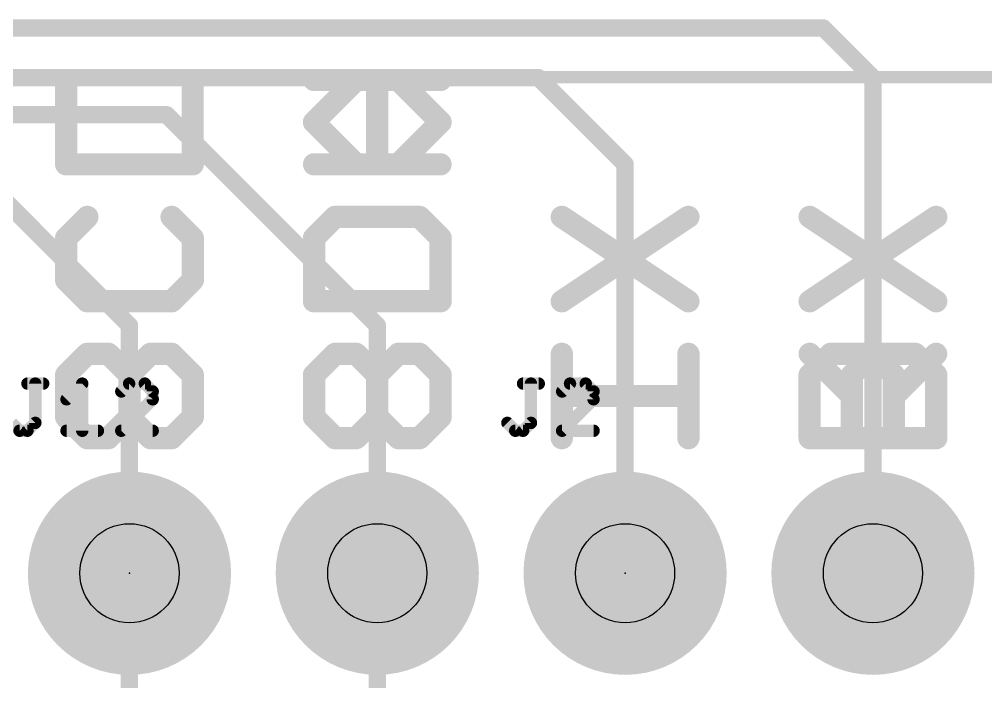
# Model space of a CAD drawing. Extents: x -29 to 79, y -27 to 74.
# Drawn here: x 12.84 to 22.75, y 7.78 to 14.57 of the extents above; entities that cross this region are included whole.
import ezdxf

# ---------------------------------------------------------------- set-up
doc = ezdxf.new("R2010")
doc.units = 0
for name, color, linetype in [('1', 12, 'CONTINUOUS'), ('16', 132, 'CONTINUOUS'), ('17', 110, 'CONTINUOUS'), ('21', 41, 'CONTINUOUS'), ('22', 40, 'CONTINUOUS'), ('23', 53, 'CONTINUOUS'), ('25', 253, 'CONTINUOUS'), ('29', 253, 'CONTINUOUS'), ('30', 253, 'CONTINUOUS'), ('44', 253, 'CONTINUOUS'), ('49', 183, 'CONTINUOUS'), ('51', 53, 'CONTINUOUS')]:
    doc.layers.add(name, color=color, linetype=linetype)

# ---------------------------------------------------------------- blocks, each defined once
blk = doc.blocks.new('RECT')
blk.add_solid([(-0.5, -0.5), (0.5, -0.5), (-0.5, 0.5), (0.5, 0.5)])
blk = doc.blocks.new('ROUNDP')
at = {"const_width": 0.5}
blk.add_lwpolyline([(0, -0.25, 1), (0, 0.25, 1), (0, -0.25)], format="xyb", dxfattribs=at)

msp = doc.modelspace()

# ---------------------------------------------------------------- linework, layer by layer
at = {"layer": '1', "const_width": 0.1778}
for points in [[(12.446, 14.478), (21.082, 14.478)], [(21.082, 14.478), (21.59, 13.97)], [(18.161, 13.97), (10.16, 13.97)], [(19.05, 13.081), (18.161, 13.97)], [(21.59, 13.97), (21.59, 8.89)], [(8.89, 13.589), (14.351, 13.589)], [(14.351, 13.589), (16.51, 11.43)], [(19.05, 8.89), (19.05, 13.081)], [(13.97, 11.43), (12.7, 12.7)], [(13.97, 8.89), (13.97, 11.43)], [(16.51, 11.43), (16.51, 8.89)], [(13.97, 7.62), (13.97, 8.89)], [(16.51, 8.89), (16.51, 6.985)]]:
    msp.add_lwpolyline(points, dxfattribs=at)
at = {"layer": '1', "const_width": 0.0889}
for points in [[(21.1134, 14.5094, 1), (21.0506, 14.4466)], [(21.082, 14.4336, 1), (21.082, 14.5225)], [(18.1924, 14.0014, 1), (18.1296, 13.9386)], [(18.161, 13.9256, 1), (18.161, 14.0145)], [(21.6345, 13.97, 1), (21.5455, 13.97)], [(21.5586, 13.9386, 1), (21.6214, 14.0014)], [(14.3824, 13.6204, 1), (14.3196, 13.5576)], [(14.351, 13.5446, 1), (14.351, 13.6334)], [(19.0945, 13.081, 1), (19.0055, 13.081)], [(19.0186, 13.0496, 1), (19.0814, 13.1124)], [(14.0145, 11.43, 1), (13.9256, 11.43)], [(13.9386, 11.3986, 1), (14.0014, 11.4614)], [(16.5545, 11.43, 1), (16.4656, 11.43)], [(16.4786, 11.3986, 1), (16.5414, 11.4614)], [(14.0145, 8.89, 1), (13.9256, 8.89)], [(13.9256, 8.89, 1), (14.0145, 8.89)], [(16.5545, 8.89, 1), (16.4656, 8.89)], [(16.4656, 8.89, 1), (16.5545, 8.89)], [(19.0055, 8.89, 1), (19.0945, 8.89)], [(21.5455, 8.89, 1), (21.6345, 8.89)]]:
    msp.add_lwpolyline(points, format="xyb", dxfattribs=at)
at = {"layer": '16', "const_width": 0.1778}
msp.add_lwpolyline([(13.97, 7.62), (13.97, 8.89)], dxfattribs=at)
at = {"layer": '16', "const_width": 0.0889}
msp.add_lwpolyline([(14.0145, 8.89, 1), (13.9256, 8.89)], format="xyb", dxfattribs=at)
at = {"layer": '21', "const_width": 0.2286}
for points in [[(14.6177, 13.0809), (14.6177, 13.9452)], [(15.8612, 13.513), (16.2934, 13.9452)], [(16.2934, 13.9452), (17.1577, 13.9452)], [(16.5094, 13.0809), (16.5094, 13.9452)], [(16.2934, 13.0809), (15.8612, 13.513)], [(13.3212, 13.0809), (14.6177, 13.0809)], [(17.1577, 13.0809), (16.2934, 13.0809)], [(13.5373, 12.5419), (13.3212, 12.3258)], [(14.6177, 12.3258), (14.4016, 12.5419)], [(16.0773, 12.5419), (15.8612, 12.3258)], [(16.9416, 12.5419), (16.0773, 12.5419)], [(17.1577, 12.3258), (16.9416, 12.5419)], [(18.4012, 11.6776), (19.6977, 12.5419)], [(18.4012, 12.5419), (19.6977, 11.6776)], [(20.9412, 11.6776), (22.2377, 12.5419)], [(20.9412, 12.5419), (22.2377, 11.6776)], [(13.3212, 12.3258), (13.3212, 11.8937)], [(14.6177, 11.8937), (14.6177, 12.3258)], [(15.8612, 12.3258), (15.8612, 11.6776)], [(17.1577, 11.6776), (17.1577, 12.3258)], [(13.3212, 11.8937), (13.5373, 11.6776)], [(14.4016, 11.6776), (14.6177, 11.8937)], [(13.5373, 11.6776), (14.4016, 11.6776)], [(15.8612, 11.6776), (17.1577, 11.6776)], [(13.5373, 11.1386), (13.3212, 10.9226)], [(13.9694, 10.9226), (14.1855, 11.1386)], [(14.1855, 11.1386), (14.4016, 11.1386)], [(14.4016, 11.1386), (14.6177, 10.9226)], [(16.0773, 11.1386), (15.8612, 10.9226)], [(16.5094, 10.9226), (16.7255, 11.1386)], [(16.7255, 11.1386), (16.9416, 11.1386)], [(16.9416, 11.1386), (17.1577, 10.9226)], [(18.4012, 10.2743), (18.4012, 11.1386)], [(20.9412, 10.9226), (21.1573, 11.1386)], [(21.1573, 11.1386), (21.5894, 11.1386)], [(21.5894, 11.1386), (21.8055, 10.9226)], [(21.8055, 10.7065), (22.2377, 11.1386)], [(13.3212, 10.9226), (13.3212, 10.4904)], [(13.9694, 10.4904), (13.9694, 10.9226)], [(14.6177, 10.9226), (14.6177, 10.4904)], [(15.8612, 10.9226), (15.8612, 10.4904)], [(16.5094, 10.4904), (16.5094, 10.9226)], [(17.1577, 10.9226), (17.1577, 10.4904)], [(20.9412, 10.2743), (20.9412, 10.9226)], [(21.8055, 10.9226), (21.8055, 10.2743)], [(19.6977, 10.7065), (18.4012, 10.7065)], [(13.3212, 10.4904), (13.5373, 10.2743)], [(13.7534, 10.2743), (13.9694, 10.4904)], [(14.6177, 10.4904), (14.4016, 10.2743)], [(15.8612, 10.4904), (16.0773, 10.2743)], [(16.2934, 10.2743), (16.5094, 10.4904)], [(17.1577, 10.4904), (16.9416, 10.2743)], [(13.5373, 10.2743), (13.7534, 10.2743)], [(16.0773, 10.2743), (16.2934, 10.2743)], [(22.2377, 10.2743), (20.9412, 10.2743)]]:
    msp.add_lwpolyline(points, dxfattribs=at)
at = {"layer": '21', "const_width": 0.1143}
for points in [[(14.6749, 13.9452, 1), (14.5606, 13.9452)], [(16.2934, 14.0023, 1), (16.2934, 13.888)], [(16.3338, 13.9048, 1), (16.253, 13.9856)], [(16.5666, 13.9452, 1), (16.4523, 13.9452)], [(17.1577, 13.888, 1), (17.1577, 14.0023)], [(15.9016, 13.5534, 1), (15.8208, 13.4726)], [(15.8208, 13.5534, 1), (15.9016, 13.4726)], [(13.3212, 13.138, 1), (13.3212, 13.0237)], [(14.6177, 13.0237, 1), (14.6177, 13.138)], [(16.2934, 13.138, 1), (16.2934, 13.0237)], [(16.253, 13.0404, 1), (16.3338, 13.1213)], [(17.1577, 13.0237, 1), (17.1577, 13.138)], [(14.5606, 13.0809, 1), (14.6749, 13.0809)], [(16.4523, 13.0809, 1), (16.5666, 13.0809)], [(13.5777, 12.5015, 1), (13.4969, 12.5823)], [(14.442, 12.5823, 1), (14.3612, 12.5015)], [(16.0773, 12.5991, 1), (16.0773, 12.4848)], [(16.1177, 12.5015, 1), (16.0369, 12.5823)], [(16.982, 12.5823, 1), (16.9012, 12.5015)], [(16.9416, 12.4848, 1), (16.9416, 12.5991)], [(18.4329, 12.5895, 1), (18.3695, 12.4944)], [(19.7294, 12.4944, 1), (19.666, 12.5895)], [(20.9729, 12.5895, 1), (20.9095, 12.4944)], [(22.2694, 12.4944, 1), (22.206, 12.5895)], [(13.3783, 12.3258, 1), (13.264, 12.3258)], [(13.2808, 12.3662, 1), (13.3616, 12.2854)], [(14.6749, 12.3258, 1), (14.5606, 12.3258)], [(14.5773, 12.2854, 1), (14.6581, 12.3662)], [(15.9183, 12.3258, 1), (15.804, 12.3258)], [(15.8208, 12.3662, 1), (15.9016, 12.2854)], [(17.2149, 12.3258, 1), (17.1006, 12.3258)], [(17.1173, 12.2854, 1), (17.1981, 12.3662)], [(13.3616, 11.9341, 1), (13.2808, 11.8533)], [(14.6581, 11.8533, 1), (14.5773, 11.9341)], [(13.264, 11.8937, 1), (13.3783, 11.8937)], [(14.5606, 11.8937, 1), (14.6749, 11.8937)], [(13.5373, 11.7347, 1), (13.5373, 11.6204)], [(14.4016, 11.6204, 1), (14.4016, 11.7347)], [(15.8612, 11.7347, 1), (15.8612, 11.6204)], [(17.1577, 11.6204, 1), (17.1577, 11.7347)], [(13.4969, 11.6372, 1), (13.5777, 11.718)], [(14.3612, 11.718, 1), (14.442, 11.6372)], [(15.804, 11.6776, 1), (15.9183, 11.6776)], [(17.1006, 11.6776, 1), (17.2149, 11.6776)], [(18.3695, 11.7251, 1), (18.4329, 11.63)], [(19.666, 11.63, 1), (19.7294, 11.7251)], [(20.9095, 11.7251, 1), (20.9729, 11.63)], [(22.206, 11.63, 1), (22.2694, 11.7251)], [(13.5777, 11.0982, 1), (13.4969, 11.179)], [(14.1855, 11.1958, 1), (14.1855, 11.0815)], [(14.2259, 11.0982, 1), (14.1451, 11.179)], [(14.442, 11.179, 1), (14.3612, 11.0982)], [(14.4016, 11.0815, 1), (14.4016, 11.1958)], [(16.1177, 11.0982, 1), (16.0369, 11.179)], [(16.7255, 11.1958, 1), (16.7255, 11.0815)], [(16.7659, 11.0982, 1), (16.6851, 11.179)], [(16.982, 11.179, 1), (16.9012, 11.0982)], [(16.9416, 11.0815, 1), (16.9416, 11.1958)], [(18.4583, 11.1386, 1), (18.344, 11.1386)], [(21.1573, 11.1958, 1), (21.1573, 11.0815)], [(21.1977, 11.0982, 1), (21.1169, 11.179)], [(21.6299, 11.179, 1), (21.549, 11.0982)], [(21.5894, 11.0815, 1), (21.5894, 11.1958)], [(22.2781, 11.0982, 1), (22.1973, 11.179)], [(13.3783, 10.9226, 1), (13.264, 10.9226)], [(13.2808, 10.963, 1), (13.3616, 10.8821)], [(13.929, 10.963, 1), (14.0099, 10.8821)], [(14.0266, 10.9226, 1), (13.9123, 10.9226)], [(14.6749, 10.9226, 1), (14.5606, 10.9226)], [(14.5773, 10.8821, 1), (14.6581, 10.963)], [(15.9183, 10.9226, 1), (15.804, 10.9226)], [(15.8208, 10.963, 1), (15.9016, 10.8821)], [(16.469, 10.963, 1), (16.5499, 10.8821)], [(16.5666, 10.9226, 1), (16.4523, 10.9226)], [(17.2149, 10.9226, 1), (17.1006, 10.9226)], [(17.1173, 10.8821, 1), (17.1981, 10.963)], [(20.9983, 10.9226, 1), (20.884, 10.9226)], [(20.9008, 10.963, 1), (20.9816, 10.8821)], [(21.8627, 10.9226, 1), (21.7484, 10.9226)], [(21.7651, 10.8821, 1), (21.8459, 10.963)], [(18.4012, 10.7636, 1), (18.4012, 10.6493)], [(19.6977, 10.6493, 1), (19.6977, 10.7636)], [(21.7651, 10.7469, 1), (21.8459, 10.6661)], [(13.3616, 10.5308, 1), (13.2808, 10.45)], [(14.0099, 10.45, 1), (13.929, 10.5308)], [(14.6581, 10.45, 1), (14.5773, 10.5308)], [(15.9016, 10.5308, 1), (15.8208, 10.45)], [(16.5499, 10.45, 1), (16.469, 10.5308)], [(17.1981, 10.45, 1), (17.1173, 10.5308)], [(13.264, 10.4904, 1), (13.3783, 10.4904)], [(13.9123, 10.4904, 1), (14.0266, 10.4904)], [(14.5606, 10.4904, 1), (14.6749, 10.4904)], [(15.804, 10.4904, 1), (15.9183, 10.4904)], [(16.4523, 10.4904, 1), (16.5666, 10.4904)], [(17.1006, 10.4904, 1), (17.2149, 10.4904)], [(13.5373, 10.3315, 1), (13.5373, 10.2172)], [(13.4969, 10.2339, 1), (13.5777, 10.3147)], [(13.713, 10.3147, 1), (13.7938, 10.2339)], [(13.7534, 10.2172, 1), (13.7534, 10.3315)], [(14.3612, 10.3147, 1), (14.442, 10.2339)], [(16.0773, 10.3315, 1), (16.0773, 10.2172)], [(16.0369, 10.2339, 1), (16.1177, 10.3147)], [(16.253, 10.3147, 1), (16.3338, 10.2339)], [(16.2934, 10.2172, 1), (16.2934, 10.3315)], [(16.9012, 10.3147, 1), (16.982, 10.2339)], [(18.344, 10.2743, 1), (18.4583, 10.2743)], [(20.9412, 10.3315, 1), (20.9412, 10.2172)], [(20.884, 10.2743, 1), (20.9983, 10.2743)], [(21.7484, 10.2743, 1), (21.8627, 10.2743)], [(22.2377, 10.2172, 1), (22.2377, 10.3315)]]:
    msp.add_lwpolyline(points, format="xyb", dxfattribs=at)
at = {"layer": '22', "const_width": 0.2286}
for points in [[(13.3223, 13.0809), (13.3223, 13.9452)], [(16.7266, 13.9452), (15.8623, 13.9452)], [(16.5106, 13.0809), (16.5106, 13.9452)], [(17.1588, 13.513), (16.7266, 13.9452)], [(16.7266, 13.0809), (17.1588, 13.513)], [(14.6188, 13.0809), (13.3223, 13.0809)], [(15.8623, 13.0809), (16.7266, 13.0809)], [(13.3223, 12.3258), (13.5384, 12.5419)], [(14.4027, 12.5419), (14.6188, 12.3258)], [(15.8623, 12.3258), (16.0784, 12.5419)], [(16.0784, 12.5419), (16.9427, 12.5419)], [(16.9427, 12.5419), (17.1588, 12.3258)], [(19.6988, 11.6776), (18.4023, 12.5419)], [(19.6988, 12.5419), (18.4023, 11.6776)], [(22.2388, 11.6776), (20.9423, 12.5419)], [(22.2388, 12.5419), (20.9423, 11.6776)], [(13.3223, 11.8937), (13.3223, 12.3258)], [(14.6188, 12.3258), (14.6188, 11.8937)], [(15.8623, 11.6776), (15.8623, 12.3258)], [(17.1588, 12.3258), (17.1588, 11.6776)], [(13.5384, 11.6776), (13.3223, 11.8937)], [(14.6188, 11.8937), (14.4027, 11.6776)], [(14.4027, 11.6776), (13.5384, 11.6776)], [(17.1588, 11.6776), (15.8623, 11.6776)], [(13.5384, 11.1386), (13.3223, 10.9226)], [(13.7545, 11.1386), (13.5384, 11.1386)], [(13.9706, 10.9226), (13.7545, 11.1386)], [(14.4027, 11.1386), (14.6188, 10.9226)], [(16.0784, 11.1386), (15.8623, 10.9226)], [(16.2945, 11.1386), (16.0784, 11.1386)], [(16.5106, 10.9226), (16.2945, 11.1386)], [(16.9427, 11.1386), (17.1588, 10.9226)], [(19.6988, 10.2743), (19.6988, 11.1386)], [(21.3745, 10.7065), (20.9423, 11.1386)], [(21.5906, 11.1386), (21.3745, 10.9226)], [(22.0227, 11.1386), (21.5906, 11.1386)], [(22.2388, 10.9226), (22.0227, 11.1386)], [(13.3223, 10.9226), (13.3223, 10.4904)], [(13.9706, 10.4904), (13.9706, 10.9226)], [(14.6188, 10.9226), (14.6188, 10.4904)], [(15.8623, 10.9226), (15.8623, 10.4904)], [(16.5106, 10.4904), (16.5106, 10.9226)], [(17.1588, 10.9226), (17.1588, 10.4904)], [(21.3745, 10.9226), (21.3745, 10.2743)], [(22.2388, 10.2743), (22.2388, 10.9226)], [(18.4023, 10.7065), (19.6988, 10.7065)], [(13.3223, 10.4904), (13.5384, 10.2743)], [(14.1866, 10.2743), (13.9706, 10.4904)], [(14.6188, 10.4904), (14.4027, 10.2743)], [(15.8623, 10.4904), (16.0784, 10.2743)], [(16.7266, 10.2743), (16.5106, 10.4904)], [(17.1588, 10.4904), (16.9427, 10.2743)], [(14.4027, 10.2743), (14.1866, 10.2743)], [(16.9427, 10.2743), (16.7266, 10.2743)], [(20.9423, 10.2743), (22.2388, 10.2743)]]:
    msp.add_lwpolyline(points, dxfattribs=at)
at = {"layer": '22', "const_width": 0.1143}
for points in [[(13.3795, 13.9452, 1), (13.2652, 13.9452)], [(15.8623, 14.0023, 1), (15.8623, 13.888)], [(16.5677, 13.9452, 1), (16.4534, 13.9452)], [(16.767, 13.9856, 1), (16.6862, 13.9048)], [(16.7266, 13.888, 1), (16.7266, 14.0023)], [(17.1992, 13.4726, 1), (17.1184, 13.5534)], [(17.1184, 13.4726, 1), (17.1992, 13.5534)], [(13.3223, 13.138, 1), (13.3223, 13.0237)], [(14.6188, 13.0237, 1), (14.6188, 13.138)], [(15.8623, 13.138, 1), (15.8623, 13.0237)], [(16.6862, 13.1213, 1), (16.767, 13.0404)], [(16.7266, 13.0237, 1), (16.7266, 13.138)], [(13.2652, 13.0809, 1), (13.3795, 13.0809)], [(16.4534, 13.0809, 1), (16.5677, 13.0809)], [(13.5788, 12.5015, 1), (13.498, 12.5823)], [(14.4431, 12.5823, 1), (14.3623, 12.5015)], [(16.0784, 12.5991, 1), (16.0784, 12.4848)], [(16.1188, 12.5015, 1), (16.038, 12.5823)], [(16.9831, 12.5823, 1), (16.9023, 12.5015)], [(16.9427, 12.4848, 1), (16.9427, 12.5991)], [(18.434, 12.5895, 1), (18.3706, 12.4944)], [(19.7305, 12.4944, 1), (19.6671, 12.5895)], [(20.974, 12.5895, 1), (20.9106, 12.4944)], [(22.2705, 12.4944, 1), (22.2071, 12.5895)], [(13.2819, 12.3662, 1), (13.3627, 12.2854)], [(13.3795, 12.3258, 1), (13.2652, 12.3258)], [(14.676, 12.3258, 1), (14.5617, 12.3258)], [(14.5784, 12.2854, 1), (14.6592, 12.3662)], [(15.9195, 12.3258, 1), (15.8052, 12.3258)], [(15.8219, 12.3662, 1), (15.9027, 12.2854)], [(17.216, 12.3258, 1), (17.1017, 12.3258)], [(17.1184, 12.2854, 1), (17.1992, 12.3662)], [(13.3627, 11.9341, 1), (13.2819, 11.8533)], [(14.6592, 11.8533, 1), (14.5784, 11.9341)], [(13.2652, 11.8937, 1), (13.3795, 11.8937)], [(14.5617, 11.8937, 1), (14.676, 11.8937)], [(13.5384, 11.7347, 1), (13.5384, 11.6204)], [(14.4027, 11.6204, 1), (14.4027, 11.7347)], [(15.8623, 11.7347, 1), (15.8623, 11.6204)], [(17.1588, 11.6204, 1), (17.1588, 11.7347)], [(13.498, 11.6372, 1), (13.5788, 11.718)], [(14.3623, 11.718, 1), (14.4431, 11.6372)], [(15.8052, 11.6776, 1), (15.9195, 11.6776)], [(17.1017, 11.6776, 1), (17.216, 11.6776)], [(18.3706, 11.7251, 1), (18.434, 11.63)], [(19.6671, 11.63, 1), (19.7305, 11.7251)], [(20.9106, 11.7251, 1), (20.974, 11.63)], [(22.2071, 11.63, 1), (22.2705, 11.7251)], [(13.5384, 11.1958, 1), (13.5384, 11.0815)], [(13.5788, 11.0982, 1), (13.498, 11.179)], [(13.7949, 11.179, 1), (13.7141, 11.0982)], [(13.7545, 11.0815, 1), (13.7545, 11.1958)], [(14.4431, 11.179, 1), (14.3623, 11.0982)], [(16.0784, 11.1958, 1), (16.0784, 11.0815)], [(16.1188, 11.0982, 1), (16.038, 11.179)], [(16.3349, 11.179, 1), (16.2541, 11.0982)], [(16.2945, 11.0815, 1), (16.2945, 11.1958)], [(16.9831, 11.179, 1), (16.9023, 11.0982)], [(19.756, 11.1386, 1), (19.6417, 11.1386)], [(20.9827, 11.179, 1), (20.9019, 11.0982)], [(21.5906, 11.1958, 1), (21.5906, 11.0815)], [(21.631, 11.0982, 1), (21.5501, 11.179)], [(22.0631, 11.179, 1), (21.9823, 11.0982)], [(22.0227, 11.0815, 1), (22.0227, 11.1958)], [(13.2819, 10.963, 1), (13.3627, 10.8821)], [(13.3795, 10.9226, 1), (13.2652, 10.9226)], [(14.0277, 10.9226, 1), (13.9134, 10.9226)], [(13.9301, 10.8821, 1), (14.011, 10.963)], [(14.676, 10.9226, 1), (14.5617, 10.9226)], [(14.5784, 10.8821, 1), (14.6592, 10.963)], [(15.9195, 10.9226, 1), (15.8052, 10.9226)], [(15.8219, 10.963, 1), (15.9027, 10.8821)], [(16.5677, 10.9226, 1), (16.4534, 10.9226)], [(16.4701, 10.8821, 1), (16.551, 10.963)], [(17.216, 10.9226, 1), (17.1017, 10.9226)], [(17.1184, 10.8821, 1), (17.1992, 10.963)], [(21.4316, 10.9226, 1), (21.3173, 10.9226)], [(21.3341, 10.963, 1), (21.4149, 10.8821)], [(22.296, 10.9226, 1), (22.1817, 10.9226)], [(22.1984, 10.8821, 1), (22.2792, 10.963)], [(18.4023, 10.7636, 1), (18.4023, 10.6493)], [(19.6988, 10.6493, 1), (19.6988, 10.7636)], [(21.3341, 10.6661, 1), (21.4149, 10.7469)], [(13.3627, 10.5308, 1), (13.2819, 10.45)], [(14.011, 10.5308, 1), (13.9301, 10.45)], [(14.6592, 10.45, 1), (14.5784, 10.5308)], [(15.9027, 10.5308, 1), (15.8219, 10.45)], [(16.551, 10.5308, 1), (16.4701, 10.45)], [(17.1992, 10.45, 1), (17.1184, 10.5308)], [(13.2652, 10.4904, 1), (13.3795, 10.4904)], [(13.9134, 10.4904, 1), (14.0277, 10.4904)], [(14.5617, 10.4904, 1), (14.676, 10.4904)], [(15.8052, 10.4904, 1), (15.9195, 10.4904)], [(16.4534, 10.4904, 1), (16.5677, 10.4904)], [(17.1017, 10.4904, 1), (17.216, 10.4904)], [(13.498, 10.2339, 1), (13.5788, 10.3147)], [(14.1866, 10.3315, 1), (14.1866, 10.2172)], [(14.1462, 10.2339, 1), (14.227, 10.3147)], [(14.3623, 10.3147, 1), (14.4431, 10.2339)], [(14.4027, 10.2172, 1), (14.4027, 10.3315)], [(16.038, 10.2339, 1), (16.1188, 10.3147)], [(16.7266, 10.3315, 1), (16.7266, 10.2172)], [(16.6862, 10.2339, 1), (16.767, 10.3147)], [(16.9023, 10.3147, 1), (16.9831, 10.2339)], [(16.9427, 10.2172, 1), (16.9427, 10.3315)], [(19.6417, 10.2743, 1), (19.756, 10.2743)], [(20.9423, 10.3315, 1), (20.9423, 10.2172)], [(21.3173, 10.2743, 1), (21.4316, 10.2743)], [(22.1817, 10.2743, 1), (22.296, 10.2743)], [(22.2388, 10.2172, 1), (22.2388, 10.3315)]]:
    msp.add_lwpolyline(points, format="xyb", dxfattribs=at)
at = {"layer": '23'}
for p in [(13.97, 8.89), (19.05, 8.89)]:
    msp.add_point(p, dxfattribs=at)
at = {"layer": '25', "const_width": 0.127}
for points in [[(12.9245, 10.8335), (13.0855, 10.8335)], [(13.005, 10.431), (13.005, 10.8335)], [(13.3248, 10.6725), (13.4858, 10.8335)], [(13.4858, 10.8335), (13.4858, 10.3505)], [(13.9666, 10.8335), (13.8861, 10.753)], [(14.1276, 10.8335), (13.9666, 10.8335)], [(14.2081, 10.753), (14.1276, 10.8335)], [(18.0045, 10.8335), (18.1655, 10.8335)], [(18.085, 10.431), (18.085, 10.8335)], [(18.4853, 10.8335), (18.4048, 10.753)], [(18.6463, 10.8335), (18.4853, 10.8335)], [(18.7268, 10.753), (18.6463, 10.8335)], [(14.2081, 10.6725), (14.2081, 10.753)], [(18.7268, 10.6725), (18.7268, 10.753)], [(13.8861, 10.3505), (14.2081, 10.6725)], [(18.4048, 10.3505), (18.7268, 10.6725)], [(12.7635, 10.431), (12.844, 10.3505)], [(12.844, 10.3505), (12.9245, 10.3505)], [(12.9245, 10.3505), (13.005, 10.431)], [(13.3248, 10.3505), (13.6468, 10.3505)], [(14.2081, 10.3505), (13.8861, 10.3505)], [(17.8435, 10.431), (17.924, 10.3505)], [(17.924, 10.3505), (18.0045, 10.3505)], [(18.0045, 10.3505), (18.085, 10.431)], [(18.7268, 10.3505), (18.4048, 10.3505)]]:
    msp.add_lwpolyline(points, dxfattribs=at)
at = {"layer": '25', "const_width": 0.0635}
for points in [[(12.9245, 10.8653, 1), (12.9245, 10.8018)], [(13.0368, 10.8335, 1), (12.9733, 10.8335)], [(13.0855, 10.8018, 1), (13.0855, 10.8653)], [(13.5176, 10.8335, 1), (13.4541, 10.8335)], [(13.5083, 10.8111, 1), (13.4634, 10.856)], [(13.9666, 10.8653, 1), (13.9666, 10.8018)], [(13.9891, 10.8111, 1), (13.9442, 10.856)], [(14.1501, 10.856, 1), (14.1052, 10.8111)], [(14.1276, 10.8018, 1), (14.1276, 10.8653)], [(18.0045, 10.8653, 1), (18.0045, 10.8018)], [(18.1168, 10.8335, 1), (18.0533, 10.8335)], [(18.1655, 10.8018, 1), (18.1655, 10.8653)], [(18.4853, 10.8653, 1), (18.4853, 10.8018)], [(18.5078, 10.8111, 1), (18.4629, 10.856)], [(18.6688, 10.856, 1), (18.6239, 10.8111)], [(18.6463, 10.8018, 1), (18.6463, 10.8653)], [(13.8637, 10.7755, 1), (13.9086, 10.7306)], [(14.2399, 10.753, 1), (14.1764, 10.753)], [(14.1857, 10.7306, 1), (14.2306, 10.7755)], [(18.3824, 10.7755, 1), (18.4273, 10.7306)], [(18.7586, 10.753, 1), (18.6951, 10.753)], [(18.7044, 10.7306, 1), (18.7493, 10.7755)], [(13.3024, 10.695, 1), (13.3473, 10.6501)], [(14.1764, 10.6725, 1), (14.2399, 10.6725)], [(14.2306, 10.6501, 1), (14.1857, 10.695)], [(18.6951, 10.6725, 1), (18.7586, 10.6725)], [(18.7493, 10.6501, 1), (18.7044, 10.695)], [(12.844, 10.3823, 1), (12.844, 10.3187)], [(12.8215, 10.328, 1), (12.8665, 10.373)], [(12.9021, 10.373, 1), (12.947, 10.328)], [(12.9245, 10.3187, 1), (12.9245, 10.3823)], [(12.9733, 10.431, 1), (13.0368, 10.431)], [(13.0275, 10.4085, 1), (12.9826, 10.4535)], [(13.3248, 10.3823, 1), (13.3248, 10.3187)], [(13.6468, 10.3187, 1), (13.6468, 10.3823)], [(13.8861, 10.3823, 1), (13.8861, 10.3187)], [(13.8637, 10.373, 1), (13.9086, 10.328)], [(14.2081, 10.3187, 1), (14.2081, 10.3823)], [(17.866, 10.4535, 1), (17.821, 10.4085)], [(17.924, 10.3823, 1), (17.924, 10.3187)], [(17.9015, 10.328, 1), (17.9465, 10.373)], [(17.9821, 10.373, 1), (18.027, 10.328)], [(18.0045, 10.3187, 1), (18.0045, 10.3823)], [(18.0533, 10.431, 1), (18.1168, 10.431)], [(18.1075, 10.4085, 1), (18.0626, 10.4535)], [(18.4048, 10.3823, 1), (18.4048, 10.3187)], [(18.3824, 10.373, 1), (18.4273, 10.328)], [(18.7268, 10.3187, 1), (18.7268, 10.3823)], [(13.4541, 10.3505, 1), (13.5176, 10.3505)]]:
    msp.add_lwpolyline(points, format="xyb", dxfattribs=at)
at = {"layer": '44'}
for centre in [(13.97, 8.89), (16.51, 8.89), (19.05, 8.89), (21.59, 8.89)]:
    msp.add_circle(centre, 0.508, dxfattribs=at)
at = {"layer": '49', "const_width": 0.127}
msp.add_lwpolyline([(-3.238, 13.9752), (55.662, 13.9752)], dxfattribs=at)

# ---------------------------------------------------------------- block references
at = {"layer": '17', "xscale": 1.8796, "yscale": 1.8796, "rotation": 90}
for p in [(13.97, 8.89), (13.97, 8.89), (16.51, 8.89), (16.51, 8.89), (19.05, 8.89), (19.05, 8.89), (21.59, 8.89), (21.59, 8.89)]:
    msp.add_blockref('ROUNDP', p, dxfattribs=at)
at = {"layer": '29', "xscale": 2.0828, "yscale": 2.0828, "rotation": 90}
for p in [(13.97, 8.89), (16.51, 8.89), (19.05, 8.89), (21.59, 8.89)]:
    msp.add_blockref('ROUNDP', p, dxfattribs=at)
at = {"layer": '30', "xscale": 2.0828, "yscale": 2.0828, "rotation": 90}
for p in [(13.97, 8.89), (16.51, 8.89), (19.05, 8.89), (21.59, 8.89)]:
    msp.add_blockref('ROUNDP', p, dxfattribs=at)
at = {"layer": '51', "xscale": 0.508, "yscale": 0.508}
for p in [(13.97, 8.89), (16.51, 8.89), (19.05, 8.89), (21.59, 8.89)]:
    msp.add_blockref('RECT', p, dxfattribs=at)

doc.saveas('drawing.dxf')
